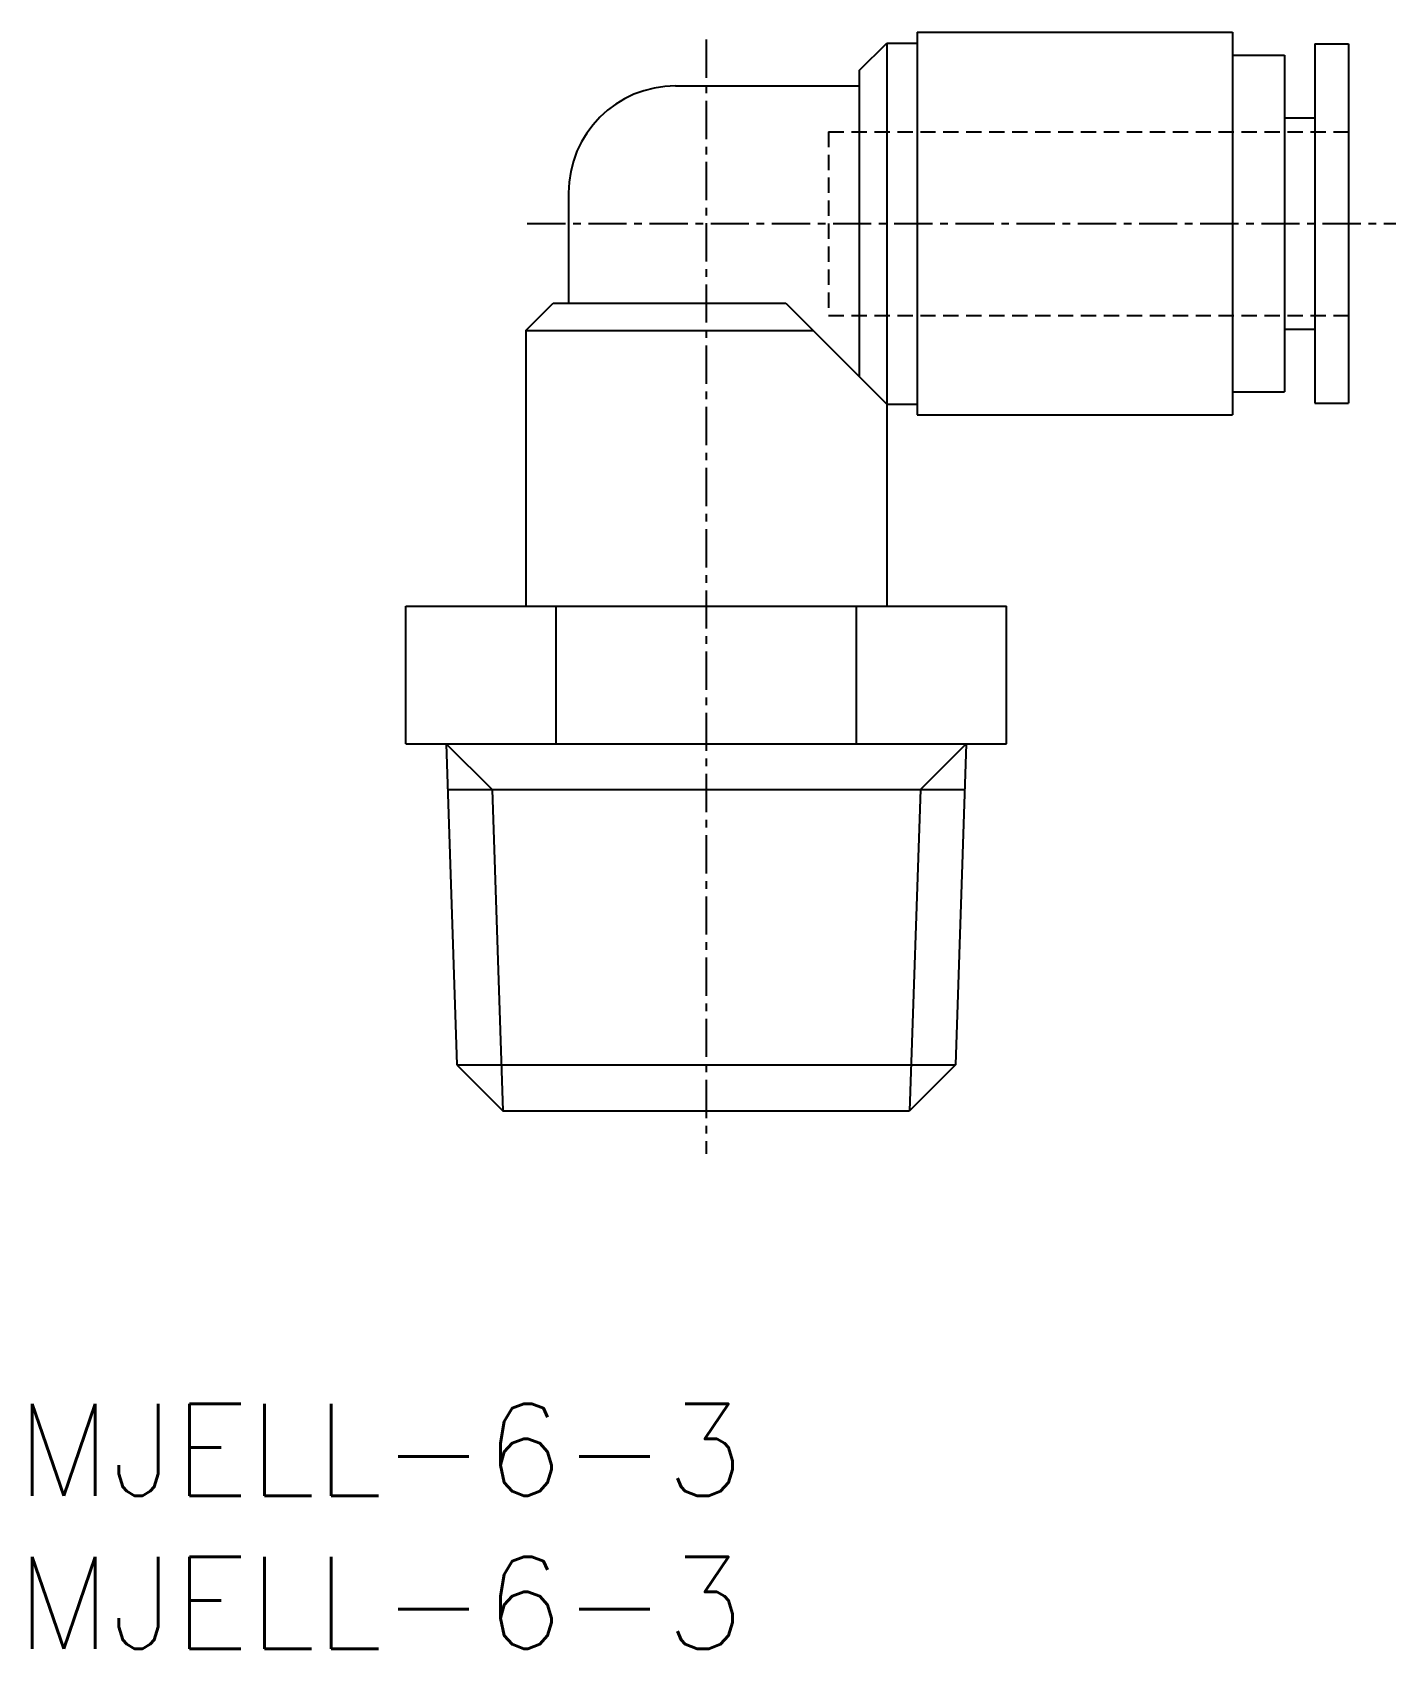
# Model space of a CAD drawing. Extents: x 0.5 to 45.1, y 0 to 52.8.
import ezdxf

# ---------------------------------------------------------------- set-up
doc = ezdxf.new("R2010")
doc.units = 0
doc.linetypes.add('CENTER', pattern=[2, 1.25, -0.25, 0.25, -0.25])
doc.linetypes.add('DASHED', pattern=[0.75, 0.5, -0.25])
doc.layers.get('0').update_dxf_attribs({"linetype": 'CONTINUOUS'})
doc.layers.add('CENTER', color=1, linetype='CENTER')
doc.styles.get("Standard").update_dxf_attribs({"font": 'txt.shx'})

# ---------------------------------------------------------------- blocks, each defined once
blk = doc.blocks.new('*U4')
at = {"color": 7, "linetype": 'CONTINUOUS'}
blk.add_text('MJELL-6-3', height=3, dxfattribs=at).set_placement((0, 5))
blk = doc.blocks.new('*U5')
at = {"color": 7, "linetype": 'CONTINUOUS'}
blk.add_text('MJELL-6-3', height=3, dxfattribs=at).set_placement((0, 0))

msp = doc.modelspace()

# ---------------------------------------------------------------- linework, layer by layer
at = {"color": 7, "linetype": 'CONTINUOUS'}
for p, q in [((29.444, 52.826), (29.444, 40.326)), ((29.444, 52.826), (39.744, 52.826)), ((39.744, 52.826), (39.744, 40.326)), ((27.544, 51.576), (28.444, 52.476)), ((28.444, 52.476), (29.444, 52.476)), ((28.444, 52.476), (28.444, 34.076)), ((42.444, 52.451), (43.544, 52.451)), ((42.444, 52.451), (42.444, 40.701)), ((43.544, 52.451), (43.544, 40.701)), ((39.744, 52.076), (41.444, 52.076)), ((41.444, 52.076), (41.444, 41.076)), ((27.544, 51.576), (27.544, 41.576)), ((21.544, 51.076), (27.544, 51.076)), ((41.444, 50.026), (42.444, 50.026)), ((18.044, 47.576), (18.044, 43.976)), ((16.644, 43.076), (17.544, 43.976)), ((17.544, 43.976), (25.144, 43.976)), ((25.144, 43.976), (28.444, 40.676)), ((16.644, 43.076), (26.044, 43.076)), ((16.644, 43.076), (16.644, 34.076)), ((41.444, 43.126), (42.444, 43.126)), ((39.744, 41.076), (41.444, 41.076)), ((42.444, 40.701), (43.544, 40.701)), ((28.444, 40.676), (29.444, 40.676)), ((29.444, 40.326), (39.744, 40.326)), ((12.729, 34.076), (32.359, 34.076)), ((12.729, 29.576), (12.729, 34.076)), ((17.637, 29.576), (17.637, 34.076)), ((27.452, 29.576), (27.452, 34.076)), ((32.359, 29.576), (32.359, 34.076)), ((12.729, 29.576), (32.359, 29.576)), ((14.044, 29.576), (14.394, 19.076)), ((31.044, 29.576), (30.694, 19.076)), ((14.094, 28.076), (30.994, 28.076)), ((14.394, 19.076), (15.894, 17.576)), ((14.394, 19.076), (30.694, 19.076)), ((30.694, 19.076), (29.194, 17.576)), ((15.894, 17.576), (29.194, 17.576))]:
    msp.add_line(p, q, dxfattribs=at)
at = {"color": 3, "linetype": 'DASHED'}
for p, q in [((26.544, 49.576), (43.544, 49.576)), ((26.544, 49.576), (26.544, 43.576)), ((26.544, 43.576), (43.544, 43.576))]:
    msp.add_line(p, q, dxfattribs=at)
at = {"color": 3, "linetype": 'CONTINUOUS'}
for p, q in [((14.044, 29.576), (15.544, 28.076)), ((31.044, 29.576), (29.544, 28.076)), ((15.544, 28.076), (15.894, 17.576)), ((29.544, 28.076), (29.194, 17.576))]:
    msp.add_line(p, q, dxfattribs=at)
at = {"color": 7, "linetype": 'CONTINUOUS'}
msp.add_arc((21.544, 47.576), 3.5, 90, 180, dxfattribs=at)
at = {"layer": 'CENTER', "color": 1, "linetype": 'CENTER'}
for p, q in [((22.544, 52.588), (22.544, 16.172)), ((16.691, 46.576), (45.082, 46.576))]:
    msp.add_line(p, q, dxfattribs=at)

# ---------------------------------------------------------------- block references
at = {"color": 7, "linetype": 'CONTINUOUS'}
for name in ['*U4', '*U5']:
    msp.add_blockref(name, (0, 0), dxfattribs=at)

doc.saveas('drawing.dxf')
